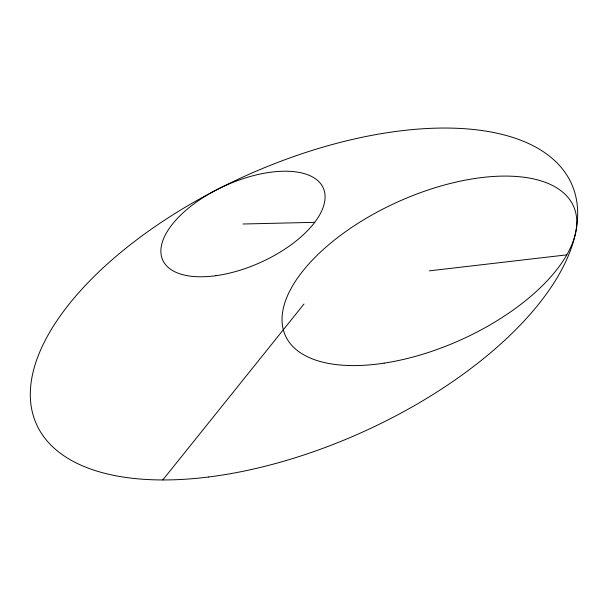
<?xml version="1.0" encoding="UTF-8"?>
<svg xmlns="http://www.w3.org/2000/svg" width="608" height="608" viewBox="0 0 608 608"><rect width="100%" height="100%" fill="white"/><g stroke="black" fill="none" stroke-linecap="round" stroke-linejoin="round"><path stroke-width="0.91" d="M162.792 479.948L304 304M429.408 270.834L566.793 254.858M242.98 224.002L314.716 222.33M384.104 363.151A157.943 75.848 -24.2 0 0 573.511 206.188A157.943 75.848 -24.2 0 0 330.6 243.17A157.943 75.848 -24.2 0 0 384.104 363.151M215.916 275.698A87.985 42.256 -24.2 0 0 323.646 188.906A87.985 42.256 -24.2 0 0 189.384 207.404A87.985 42.256 -24.2 0 0 215.916 275.698M208.354 477.022A293.292 140.843 -24.2 0 0 573.891 189.802A293.292 140.843 -24.2 0 0 129.755 245.168A293.292 140.843 -24.2 0 0 208.354 477.022"/></g></svg>
